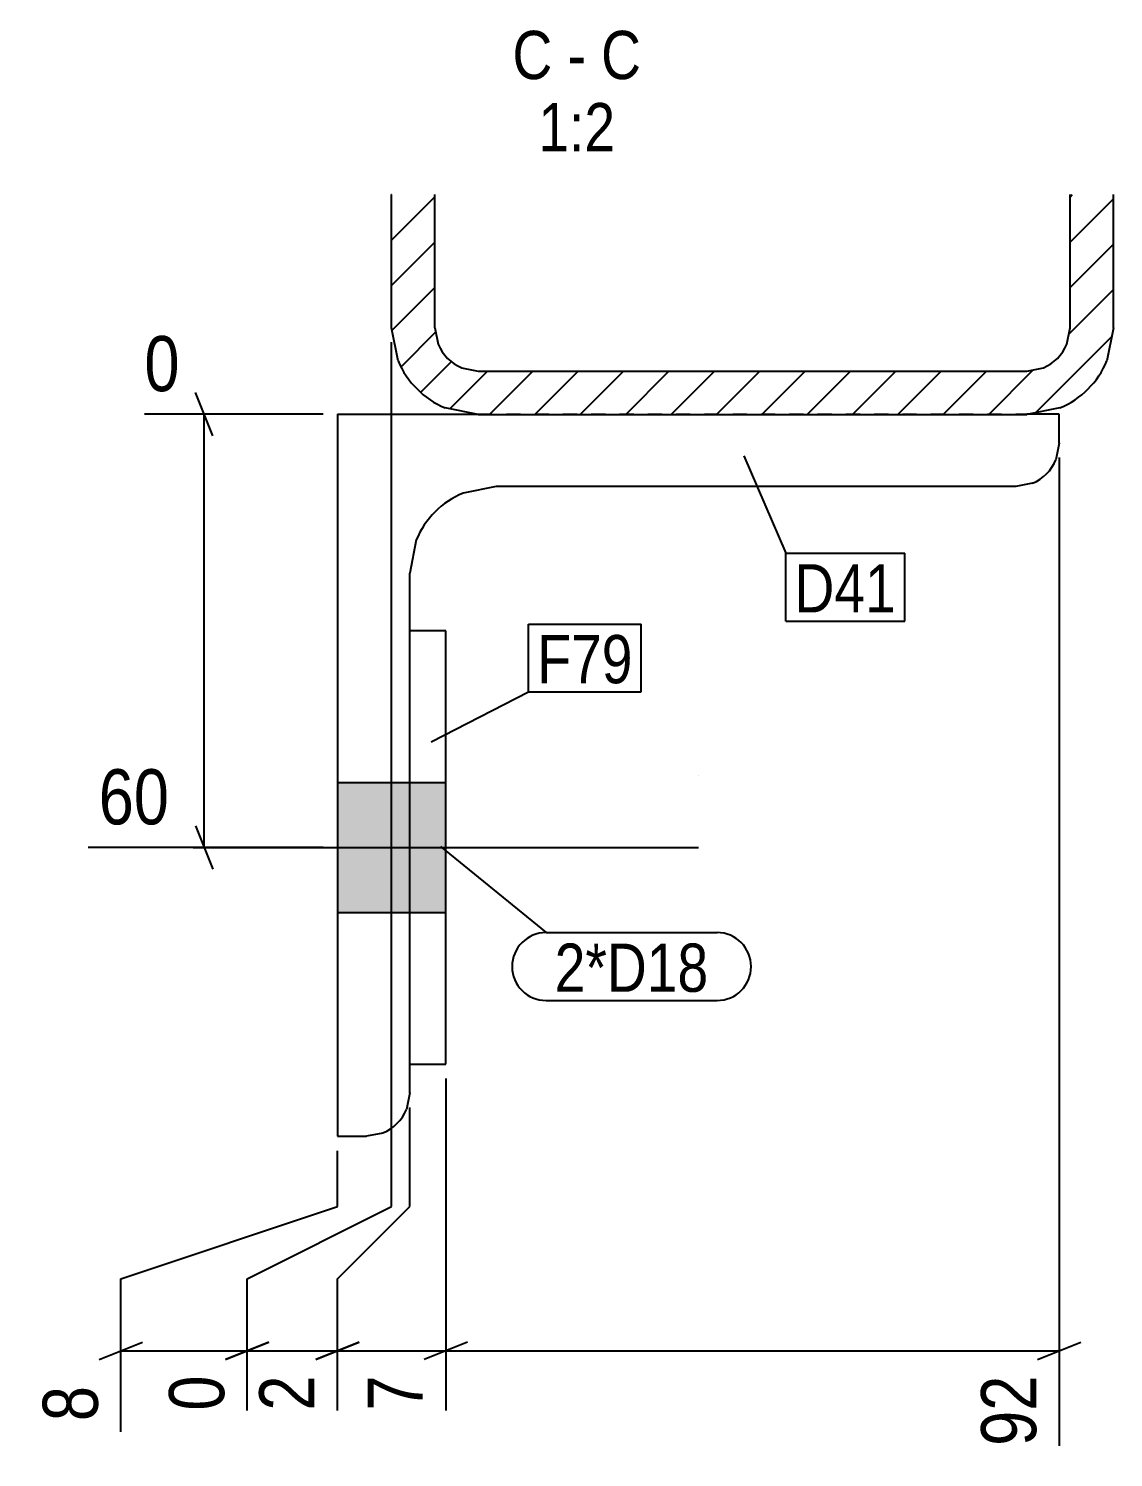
# Model space of a CAD drawing. Header units: millimetres. Extents: x 3 to 34735, y 3 to 809.
# Drawn here: x 3.2 to 153.5, y 3.2 to 201.1 of the extents above; entities that cross this region are included whole.
import ezdxf

# ---------------------------------------------------------------- set-up
doc = ezdxf.new("R2010")
doc.units = ezdxf.units.MM
doc.linetypes.add('DXK_LINE_DOT2', pattern=[3.9198, 1.9599, -1.9599])
doc.linetypes.add('DXK_LINE_DOT3', pattern=[5.9187, 2.979, -0.9799, 0.9799, -0.9799])
for name, color, linetype in [('MÅLSÆTNING', 7, 'Continuous'), ('STÅL', 7, 'Continuous'), ('TEKST', 7, 'Continuous')]:
    doc.layers.add(name, color=color, linetype=linetype)
doc.styles.add('Arial Narrow', font='ARIALN.TTF', dxfattribs={"height": 0.2})

msp = doc.modelspace()

# ---------------------------------------------------------------- hatches: boundary and pattern name
at = {"layer": 'STÅL', "linetype": 'Continuous'}
h = msp.add_hatch(dxfattribs=at)
h.set_pattern_fill('', scale=1.4, style=0, pattern_type=0)
h.set_pattern_definition([(45, (53.5, 178.105), (-3.14309, 3.14309), [])])
h.paths.add_polyline_path([(59.5, 178.11), (53.5, 178.11), (53.5, 159.67), (54.41, 155.08), (57.01, 151.19), (60.91, 148.59), (65.5, 147.67), (141.5, 147.67), (146.09, 148.59), (149.99, 151.19), (152.59, 155.08), (153.5, 159.67), (153.5, 178.11), (147.5, 178.11), (147.5, 159.67), (147.04, 157.38), (145.74, 155.43), (143.8, 154.13), (141.5, 153.67), (65.5, 153.67), (63.2, 154.13), (61.26, 155.43), (59.96, 157.38), (59.5, 159.67)])
for points in [[(56, 78.68), (56, 96.68), (46, 96.68), (46, 78.68)], [(56, 78.68), (56, 96.68), (46, 96.68), (46, 78.68)], [(61, 78.68), (61, 96.68), (56, 96.68), (56, 78.68)], [(61, 78.68), (61, 96.68), (56, 96.68), (56, 78.68)]]:
    msp.add_hatch(color=96, dxfattribs=at).paths.add_polyline_path(points)

# ---------------------------------------------------------------- linework, layer by layer
at = {"layer": 'MÅLSÆTNING', "color": 7, "linetype": 'Continuous'}
for p, q in [((53.5, 37.95), (53.5, 157.67)), ((53.5, 37.95), (53.5, 157.67)), ((28.72, 144.68), (26.32, 150.68)), ((44, 147.68), (19.25, 147.68)), ((27.52, 87.68), (27.52, 147.68)), ((146, 141.68), (146, 4.8)), ((26.32, 90.68), (28.72, 84.68)), ((44, 87.68), (11.46, 87.68)), ((61, 55.68), (61, 9.68)), ((61, 55.68), (61, 9.68)), ((56, 37.95), (56, 51.68)), ((56, 37.95), (56, 51.68)), ((46, 37.95), (46, 45.68)), ((16, 27.95), (46, 37.95)), ((33.5, 27.95), (53.5, 37.95)), ((33.5, 27.95), (53.5, 37.95)), ((46, 27.95), (56, 37.95)), ((46, 27.95), (56, 37.95)), ((16, 6.76), (16, 27.95)), ((33.5, 9.68), (33.5, 27.95)), ((46, 9.68), (46, 27.95)), ((46, 9.68), (46, 27.95)), ((13, 16.75), (19, 19.15)), ((16, 17.95), (33.5, 17.95)), ((30.5, 16.75), (36.5, 19.15)), ((33.5, 17.95), (46, 17.95)), ((43, 16.75), (49, 19.15)), ((46, 17.95), (61, 17.95)), ((64, 19.15), (58, 16.75)), ((64, 19.15), (58, 16.75)), ((61, 17.95), (146, 17.95)), ((143, 16.75), (149, 19.15))]:
    msp.add_line(p, q, dxfattribs=at)
at = {"layer": 'STÅL', "color": 2, "linetype": 'Continuous'}
for p, q in [((53.5, 159.67), (53.5, 178.11)), ((59.5, 159.67), (59.5, 178.11)), ((147.5, 159.67), (147.5, 178.11)), ((153.5, 159.67), (153.5, 178.11)), ((54.41, 155.08), (53.5, 159.67)), ((59.5, 159.67), (59.96, 157.38)), ((147.04, 157.38), (147.5, 159.67)), ((153.5, 159.67), (152.59, 155.08)), ((63.2, 154.13), (65.5, 153.67)), ((65.5, 153.67), (141.5, 153.67)), ((141.5, 153.67), (143.8, 154.13)), ((65.5, 147.67), (60.91, 148.59)), ((146.09, 148.59), (141.5, 147.67)), ((46, 147.68), (46, 47.68)), ((46, 147.68), (65.48, 147.68)), ((65.5, 147.67), (141.5, 147.67)), ((146, 147.68), (141.52, 147.68)), ((146, 143.68), (146, 147.68)), ((146, 143.68), (145.54, 141.38)), ((68, 137.68), (63.41, 136.76)), ((140, 137.68), (68, 137.68)), ((142.3, 138.13), (140, 137.68)), ((56.91, 130.27), (56, 125.68)), ((56, 53.68), (56, 125.68)), ((56, 57.68), (56, 117.68)), ((61, 117.68), (56, 117.68)), ((61, 57.68), (61, 117.68)), ((56, 57.68), (61, 57.68)), ((56, 53.68), (55.54, 51.38)), ((46, 47.68), (50, 47.68)), ((52.3, 48.13), (50, 47.68))]:
    msp.add_line(p, q, dxfattribs=at)
at = {"layer": 'STÅL', "color": 7, "linetype": 'DXK_LINE_DOT2'}
msp.add_line((65.48, 147.68), (141.52, 147.68), dxfattribs=at)
at = {"layer": 'STÅL', "color": 7, "linetype": 'DXK_LINE_DOT3'}
msp.add_line((96, 97.68), (96, 97.68), dxfattribs=at)
at = {"layer": 'STÅL', "color": 96, "linetype": 'Continuous'}
for p, q in [((46, 96.68), (56, 96.68)), ((46, 96.68), (56, 96.68)), ((56, 96.68), (61, 96.68)), ((56, 96.68), (61, 96.68)), ((26, 87.68), (96, 87.68)), ((26, 87.68), (96, 87.68)), ((46, 78.68), (56, 78.68)), ((46, 78.68), (56, 78.68)), ((56, 78.68), (61, 78.68)), ((56, 78.68), (61, 78.68))]:
    msp.add_line(p, q, dxfattribs=at)
at = {"layer": 'STÅL', "color": 2, "linetype": 'Continuous'}
for centre, radius, start, end in [((65.5, 159.67), 6, 202.5, 247.5), ((141.5, 159.67), 6, 292.5, 337.5), ((65.5, 159.67), 12, 202.5, 247.5), ((141.5, 159.67), 12, 292.5, 337.5), ((140, 143.68), 6, 292.5, 337.5), ((68, 125.68), 12, 112.5, 157.5), ((50, 53.68), 6, 292.5, 337.5)]:
    msp.add_arc(centre, radius, start, end, dxfattribs=at)
at = {"layer": 'TEKST', "color": 7, "linetype": 'Continuous'}
for p, q in [((102.3, 141.92), (108.11, 128.44)), ((108.11, 128.44), (124.58, 128.44)), ((108.11, 119.04), (108.11, 128.44)), ((124.58, 119.04), (124.58, 128.44)), ((108.11, 119.04), (124.58, 119.04)), ((72.48, 118.63), (88.09, 118.63)), ((72.48, 109.23), (72.48, 118.63)), ((88.09, 109.23), (88.09, 118.63)), ((58.96, 102.31), (72.48, 109.23)), ((72.48, 109.23), (88.09, 109.23)), ((60.28, 87.8), (74.89, 75.89)), ((74.89, 75.89), (98.6, 75.89)), ((74.89, 66.49), (98.6, 66.49))]:
    msp.add_line(p, q, dxfattribs=at)
for centre, start, end in [((74.89, 71.19), 90, 270), ((98.6, 71.19), 270, 90)]:
    msp.add_arc(centre, 4.7, start, end, dxfattribs=at)

# ---------------------------------------------------------------- wipeouts: each hides what was drawn before it
at = {"color": 0, "linetype": 'Continuous'}
for points, layer in [([(24.27, 89.28), (24.27, 100.48), (11.32, 100.48), (11.32, 89.28)], 'MÅLSÆTNING'), ([(14.4, 14.69), (3.2, 14.69), (3.2, 6.62), (14.4, 6.62)], 'MÅLSÆTNING'), ([(75.78, 194.11), (75.78, 201.11), (70.24, 201.11), (70.24, 194.11)], 'TEKST'), ([(80.42, 194.11), (80.42, 201.11), (77.88, 201.11), (77.88, 194.11)], 'TEKST'), ([(88.06, 194.11), (88.06, 201.11), (82.52, 201.11), (82.52, 194.11)], 'TEKST'), ([(84.48, 184.11), (84.48, 191.11), (73.82, 191.11), (73.82, 184.11)], 'TEKST')]:
    msp.add_wipeout(points, dxfattribs=at).dxf.layer = layer
at = {"color": 0}
for points in [[(123.38, 120.24), (123.38, 127.24), (109.31, 127.24), (109.31, 120.24)], [(86.89, 110.43), (86.89, 117.43), (73.68, 117.43), (73.68, 110.43)], [(97.4, 67.69), (97.4, 74.69), (76.09, 74.69), (76.09, 67.69)]]:
    msp.add_wipeout(points, dxfattribs=at).dxf.layer = 'TEKST'

# ---------------------------------------------------------------- next in the draw order: texts
at = {"layer": 'MÅLSÆTNING', "color": 3, "linetype": 'Continuous', "style": 'Arial Narrow'}
msp.add_text('60', height=7.635, dxfattribs=at).set_placement((12.92, 90.88))
msp.add_text('8', height=7.64, rotation=90.0002, dxfattribs=at).set_placement((12.8, 8.22))
at = {"layer": 'TEKST', "color": 3, "linetype": 'Continuous', "style": 'Arial Narrow'}
for s, height, p in [('C', 6.68, (70.24, 194.11)), ('C', 6.68, (82.52, 194.11)), ('-', 6.68, (77.88, 194.11)), ('1:2', 6.681, (73.82, 184.11))]:
    msp.add_text(s, height=height, dxfattribs=at).set_placement(p)

# ---------------------------------------------------------------- next in the draw order: wipeouts: each hides what was drawn before it
at = {"color": 0, "linetype": 'Continuous'}
for points in [[(25.72, 149.28), (25.72, 160.48), (17.65, 160.48), (17.65, 149.28)], [(59.4, 16.15), (48.2, 16.15), (48.2, 8.07), (59.4, 8.07)], [(144.4, 16.15), (133.2, 16.15), (133.2, 3.2), (144.4, 3.2)]]:
    msp.add_wipeout(points, dxfattribs=at).dxf.layer = 'MÅLSÆTNING'
at = {"color": 0}
for points in [[(123.38, 120.24), (123.38, 127.24), (109.31, 127.24), (109.31, 120.24)], [(86.89, 110.43), (86.89, 117.43), (73.68, 117.43), (73.68, 110.43)], [(97.4, 67.69), (97.4, 74.69), (76.09, 74.69), (76.09, 67.69)]]:
    msp.add_wipeout(points, dxfattribs=at).dxf.layer = 'TEKST'

# ---------------------------------------------------------------- next in the draw order: linework, layer by layer
at = {"layer": 'MÅLSÆTNING', "color": 7, "linetype": 'Continuous'}
msp.add_line((49, 19.15), (43, 16.75), dxfattribs=at)

# ---------------------------------------------------------------- next in the draw order: texts
at = {"layer": 'MÅLSÆTNING', "color": 3, "linetype": 'Continuous', "style": 'Arial Narrow'}
msp.add_text('0', height=7.64, dxfattribs=at).set_placement((19.25, 150.88))
for s, height, p in [('7', 7.64, (57.8, 9.68)), ('92', 7.635, (142.8, 4.8))]:
    msp.add_text(s, height=height, rotation=90.0002, dxfattribs=at).set_placement(p)
at = {"layer": 'TEKST', "color": 3, "style": 'Arial Narrow'}
for s, p in [('D41', (109.31, 120.24)), ('F79', (73.68, 110.43)), ('2*D18', (76.09, 67.69))]:
    msp.add_text(s, height=6.681, dxfattribs=at).set_placement(p)

# ---------------------------------------------------------------- next in the draw order: wipeouts: each hides what was drawn before it
at = {"color": 0, "linetype": 'Continuous'}
msp.add_wipeout([(44.4, 16.15), (33.2, 16.15), (33.2, 8.07), (44.4, 8.07)], dxfattribs=at).dxf.layer = 'MÅLSÆTNING'

# ---------------------------------------------------------------- next in the draw order: linework, layer by layer
at = {"layer": 'MÅLSÆTNING', "color": 7, "linetype": 'Continuous'}
for p, q in [((33.5, 9.68), (33.5, 27.95)), ((36.5, 19.15), (30.5, 16.75))]:
    msp.add_line(p, q, dxfattribs=at)

# ---------------------------------------------------------------- next in the draw order: texts
at = {"layer": 'MÅLSÆTNING', "color": 3, "linetype": 'Continuous', "style": 'Arial Narrow'}
msp.add_text('2', height=7.64, rotation=90.0002, dxfattribs=at).set_placement((42.8, 9.68))

# ---------------------------------------------------------------- next in the draw order: wipeouts: each hides what was drawn before it
at = {"color": 0, "linetype": 'Continuous'}
msp.add_wipeout([(31.9, 16.15), (20.7, 16.15), (20.7, 8.07), (31.9, 8.07)], dxfattribs=at).dxf.layer = 'MÅLSÆTNING'

# ---------------------------------------------------------------- next in the draw order: texts
at = {"layer": 'MÅLSÆTNING', "color": 3, "linetype": 'Continuous', "style": 'Arial Narrow'}
msp.add_text('0', height=7.64, rotation=90.0002, dxfattribs=at).set_placement((30.3, 9.68))

doc.saveas('drawing.dxf')
